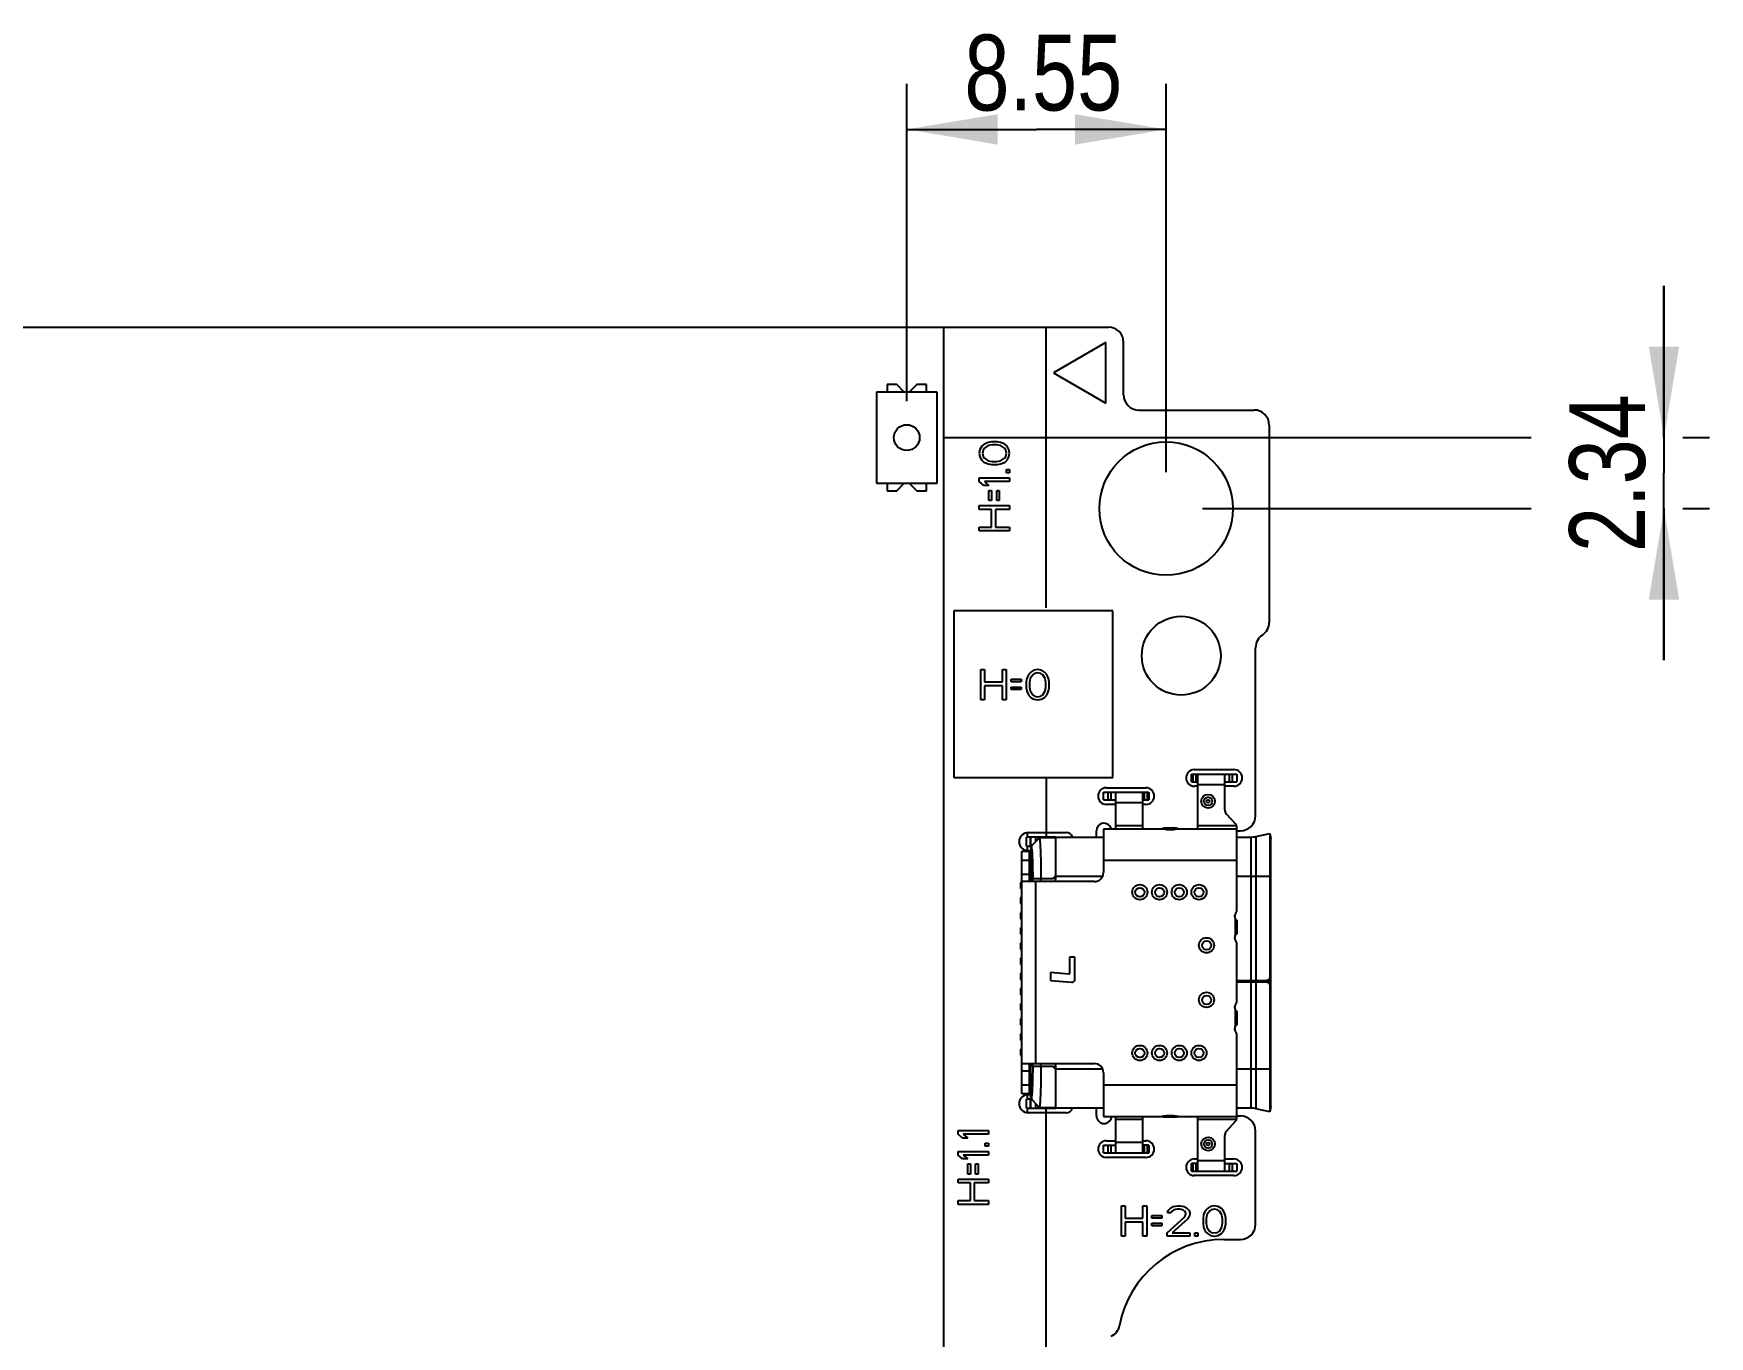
# Model space of a CAD drawing. Header units: millimetres. Extents: x 0 to 594, y 0 to 420.
# Drawn here: x 325.9 to 381.2, y 241.6 to 284.6 of the extents above; entities that cross this region are included whole.
import ezdxf

# ---------------------------------------------------------------- set-up
doc = ezdxf.new("R2010")
doc.units = ezdxf.units.MM
doc.header["$LTSCALE"] = 32.67
doc.layers.get('0').update_dxf_attribs({"linetype": 'CONTINUOUS'})
doc.styles.get("Standard").update_dxf_attribs({"font": 'txt', "width": 0.8})
doc.dimstyles.new('DIMSTYLE_1', dxfattribs={"dimtxt": 2.5, "dimasz": 3, "dimexe": 1.5, "dimexo": 1.2, "dimtad": 1, "dimdsep": 46, "dimtxsty": 'STANDARD', "dimblk": '_FILLED', "dimblk1": '_FILLED', "dimblk2": '_FILLED', "dimcen": 0.09, "dimazin": 2, "dimtp": 0.01, "dimtm": 0.01, "dimtfac": 1, "dimtofl": 0, "dimtmove": 0, "dimatfit": 3, "dimldrblk": '_FILLED', "dimfxl": 1, "dimtolj": 1, "dimarcsym": 0})

# ---------------------------------------------------------------- blocks, each defined once
blk = doc.blocks.new('_FILLED')
at = {"color": 0, "linetype": 'BYBLOCK'}
blk.add_solid([(0, 0), (-1, 0.167), (-1, -0.167)], dxfattribs=at)
blk = doc.blocks.new('*D16')
at = {"color": 2, "linetype": 'CONTINUOUS'}
for p, q in [((354.691, 272.473), (354.691, 282.935)), ((363.241, 270.133), (363.241, 282.935)), ((354.691, 281.435), (358.966, 281.435)), ((363.241, 281.435), (358.966, 281.435))]:
    blk.add_line(p, q, dxfattribs=at)
at = {"color": 2, "linetype": 'CONTINUOUS', "xscale": 3, "yscale": 3, "zscale": 3, "rotation": 180}
blk.add_blockref('_FILLED', (354.691, 281.435), dxfattribs=at)
at = {"color": 2, "linetype": 'CONTINUOUS', "xscale": 3, "yscale": 3, "zscale": 3}
blk.add_blockref('_FILLED', (363.241, 281.435), dxfattribs=at)
at = {"color": 2, "linetype": 'CONTINUOUS', "insert": (359.193, 284.56), "char_height": 2.5, "width": 8, "attachment_point": 2, "line_spacing_factor": 0.9}
blk.add_mtext('8.55', dxfattribs=at)
blk = doc.blocks.new('*D17')
at = {"color": 2, "linetype": 'CONTINUOUS'}
for p, q in [((379.656, 271.273), (379.656, 276.273)), ((379.656, 276.273), (379.656, 270.103)), ((355.891, 271.273), (375.281, 271.273)), ((380.281, 271.273), (381.156, 271.273)), ((379.656, 263.933), (379.656, 270.103)), ((364.441, 268.933), (375.281, 268.933)), ((379.656, 268.933), (379.656, 263.933)), ((380.281, 268.933), (381.156, 268.933))]:
    blk.add_line(p, q, dxfattribs=at)
at = {"color": 2, "linetype": 'CONTINUOUS', "xscale": 3, "yscale": 3, "zscale": 3}
for p, rotation in [((379.656, 271.273), 270), ((379.656, 268.933), 90)]:
    blk.add_blockref('_FILLED', p, dxfattribs=dict(at, rotation=rotation))
at = {"color": 2, "linetype": 'CONTINUOUS', "insert": (376.531, 270.103), "char_height": 2.5, "width": 8, "attachment_point": 2, "rotation": 90, "line_spacing_factor": 0.9}
blk.add_mtext('2.34', dxfattribs=at)

msp = doc.modelspace()

# ---------------------------------------------------------------- linework, layer by layer
at = {"color": 7, "linetype": 'CONTINUOUS'}
for p, q in [((258.804, 274.913), (361.341, 274.913)), ((361.841, 272.683), (361.841, 274.413)), ((354.36, 273.023), (354.041, 273.023)), ((354.041, 273.023), (354.041, 272.773)), ((354.61, 272.773), (354.36, 273.023)), ((355.023, 273.023), (354.773, 272.773)), ((355.341, 273.023), (355.023, 273.023)), ((355.341, 272.773), (355.341, 273.023)), ((355.691, 272.773), (353.691, 272.773)), ((353.691, 272.773), (353.691, 269.773)), ((355.691, 269.773), (355.691, 272.773)), ((362.341, 272.183), (366.141, 272.183)), ((366.641, 271.683), (366.641, 265.171)), ((353.691, 269.773), (355.691, 269.773)), ((354.041, 269.773), (354.041, 269.523)), ((354.36, 269.523), (354.61, 269.773)), ((354.773, 269.773), (355.023, 269.523)), ((355.341, 269.523), (355.341, 269.773)), ((354.041, 269.523), (354.36, 269.523)), ((355.023, 269.523), (355.341, 269.523)), ((366.191, 258.808), (366.191, 264.346)), ((364.169, 260.328), (365.476, 260.328)), ((361.269, 259.728), (362.576, 259.728)), ((364.076, 259.93), (364.076, 260.176)), ((364.077, 260.178), (365.576, 260.178)), ((364.077, 259.928), (364.276, 259.928)), ((364.276, 259.778), (364.176, 259.778)), ((364.276, 260.178), (364.276, 258.378)), ((365.176, 259.004), (365.176, 260.178)), ((365.176, 259.928), (365.576, 259.928)), ((365.476, 259.778), (365.176, 259.778)), ((365.576, 260.178), (365.576, 259.928)), ((361.176, 259.578), (362.676, 259.578)), ((361.176, 259.328), (361.176, 259.578)), ((361.176, 259.328), (361.576, 259.328)), ((361.576, 259.178), (361.276, 259.178)), ((361.576, 259.578), (361.576, 258.378)), ((362.476, 258.378), (362.476, 259.578)), ((362.476, 259.328), (362.676, 259.328)), ((362.576, 259.178), (362.476, 259.178)), ((362.676, 259.576), (362.676, 259.33)), ((365.227, 258.872), (365.526, 258.535)), ((359.531, 258.103), (358.636, 258.103)), ((358.636, 257.803), (358.636, 258.103)), ((358.696, 258.253), (359.946, 258.253)), ((358.786, 257.803), (358.786, 258.103)), ((359.061, 258.081), (358.986, 258.003)), ((359.061, 258.081), (358.986, 258.003)), ((359.506, 258.081), (359.061, 258.081)), ((359.531, 258.079), (359.531, 258.103)), ((359.606, 258.103), (361.176, 258.103)), ((359.606, 256.728), (359.606, 258.097)), ((360.946, 258.103), (360.946, 258.308)), ((361.176, 258.378), (363.151, 258.378)), ((361.176, 258.378), (361.176, 256.933)), ((363.151, 258.403), (363.601, 258.403)), ((363.151, 258.403), (363.151, 258.363)), ((363.251, 258.355), (363.501, 258.355)), ((363.601, 258.363), (363.601, 258.403)), ((363.601, 258.378), (365.576, 258.378)), ((363.651, 258.378), (363.651, 258.376)), ((365.576, 255.687), (365.576, 258.402)), ((365.576, 258.308), (365.691, 258.308)), ((365.576, 258.103), (366.046, 258.103)), ((366.2, 258.12), (366.658, 258.223)), ((366.658, 258.223), (366.658, 253.473)), ((366.658, 258.223), (366.696, 258.053)), ((366.696, 249.214), (366.696, 258.053)), ((358.486, 257.633), (358.736, 257.633)), ((358.486, 249.633), (358.486, 257.633)), ((358.636, 257.803), (358.802, 257.803)), ((358.786, 257.653), (358.696, 257.653)), ((358.736, 256.633), (358.736, 257.633)), ((358.802, 257.783), (358.786, 257.783)), ((358.786, 257.783), (358.786, 256.633)), ((358.986, 258.003), (358.802, 257.811)), ((358.802, 257.433), (358.802, 257.811)), ((358.802, 257.81), (358.802, 257.811)), ((358.804, 257.807), (358.802, 257.81)), ((358.802, 257.433), (358.786, 257.423)), ((358.802, 257.433), (358.786, 257.433)), ((358.486, 256.608), (358.44, 256.608)), ((358.44, 256.608), (358.44, 256.408)), ((358.44, 256.408), (358.486, 256.408)), ((360.876, 256.633), (358.486, 256.633)), ((358.839, 256.733), (359.506, 256.733)), ((358.839, 256.733), (358.839, 256.633)), ((359.102, 256.733), (359.102, 256.633)), ((359.506, 256.733), (359.606, 256.833)), ((358.486, 256.108), (358.44, 256.108)), ((358.44, 256.108), (358.44, 255.908)), ((358.44, 255.908), (358.486, 255.908)), ((358.486, 255.608), (358.44, 255.608)), ((358.44, 255.608), (358.44, 255.408)), ((358.44, 255.408), (358.486, 255.408)), ((365.526, 254.861), (365.526, 255.405)), ((365.576, 255.358), (365.576, 254.908)), ((358.44, 255.108), (358.486, 255.108)), ((358.44, 255.108), (358.44, 254.908)), ((358.44, 254.908), (358.486, 254.908)), ((358.486, 254.608), (358.44, 254.608)), ((358.44, 254.608), (358.44, 254.408)), ((358.44, 254.408), (358.486, 254.408)), ((365.576, 252.687), (365.576, 254.58)), ((358.486, 254.108), (358.44, 254.108)), ((358.44, 254.108), (358.44, 253.908)), ((358.44, 253.908), (358.486, 253.908)), ((360.03, 253.581), (359.427, 253.633)), ((359.427, 253.633), (359.427, 253.377)), ((360.237, 254.146), (360.057, 254.146)), ((360.057, 254.146), (360.057, 253.606)), ((360.237, 253.416), (360.237, 254.146)), ((358.486, 253.608), (358.44, 253.608)), ((358.44, 253.608), (358.44, 253.408)), ((358.44, 253.408), (358.486, 253.408)), ((358.486, 253.108), (358.44, 253.108)), ((358.44, 253.108), (358.44, 252.908)), ((359.427, 253.377), (360.128, 253.316)), ((365.576, 253.373), (366.621, 253.373)), ((366.621, 253.323), (365.576, 253.323)), ((366.296, 253.323), (366.296, 253.373)), ((366.446, 253.373), (366.446, 253.323)), ((366.602, 253.323), (366.602, 253.373)), ((366.658, 253.223), (366.658, 249.043)), ((358.44, 252.908), (358.486, 252.908)), ((358.44, 252.608), (358.486, 252.608)), ((358.44, 252.608), (358.44, 252.408)), ((358.44, 252.408), (358.486, 252.408)), ((358.486, 252.108), (358.44, 252.108)), ((358.44, 252.108), (358.44, 251.908)), ((365.526, 251.861), (365.526, 252.405)), ((365.576, 252.358), (365.576, 251.908)), ((358.44, 251.908), (358.486, 251.908)), ((358.486, 251.608), (358.44, 251.608)), ((358.44, 251.608), (358.44, 251.408)), ((358.44, 251.408), (358.486, 251.408)), ((365.576, 248.864), (365.576, 251.58)), ((358.44, 251.108), (358.486, 251.108)), ((358.44, 251.108), (358.44, 250.908)), ((358.44, 250.908), (358.486, 250.908)), ((358.486, 250.633), (360.876, 250.633)), ((358.736, 249.633), (358.736, 250.633)), ((358.786, 249.483), (358.786, 250.633)), ((358.839, 250.633), (358.839, 250.533)), ((359.506, 250.533), (358.839, 250.533)), ((359.102, 250.633), (359.102, 250.533)), ((359.506, 250.533), (359.606, 250.433)), ((359.606, 249.17), (359.606, 250.538)), ((361.176, 250.333), (361.176, 248.888)), ((358.786, 249.844), (358.802, 249.833)), ((358.802, 249.833), (358.786, 249.833)), ((358.802, 249.833), (358.802, 249.455)), ((358.736, 249.633), (358.486, 249.633)), ((358.802, 249.463), (358.636, 249.463)), ((358.636, 249.163), (358.636, 249.463)), ((358.696, 249.613), (358.786, 249.613)), ((358.802, 249.483), (358.786, 249.483)), ((358.786, 249.163), (358.786, 249.463)), ((358.802, 249.456), (358.804, 249.46)), ((358.802, 249.455), (358.802, 249.456)), ((358.802, 249.455), (358.986, 249.263)), ((358.986, 249.263), (359.061, 249.186)), ((358.986, 249.263), (359.061, 249.186)), ((366.696, 249.214), (366.658, 249.043)), ((358.636, 249.163), (359.531, 249.163)), ((359.946, 249.013), (358.696, 249.013)), ((359.061, 249.186), (359.506, 249.186)), ((359.531, 249.163), (359.531, 249.188)), ((361.176, 249.163), (359.606, 249.163)), ((360.946, 248.908), (360.946, 249.163)), ((361.176, 248.888), (363.151, 248.888)), ((361.576, 248.888), (361.576, 247.688)), ((362.476, 247.688), (362.476, 248.888)), ((363.101, 248.888), (363.101, 248.891)), ((363.151, 248.904), (363.151, 248.863)), ((363.601, 248.863), (363.151, 248.863)), ((363.501, 248.912), (363.251, 248.912)), ((363.601, 248.863), (363.601, 248.904)), ((363.601, 248.888), (365.576, 248.888)), ((364.276, 248.888), (364.276, 247.088)), ((365.526, 248.732), (365.227, 248.395)), ((366.046, 249.163), (365.576, 249.163)), ((365.576, 248.908), (365.691, 248.908)), ((366.658, 249.043), (366.2, 249.146)), ((361.276, 248.088), (361.576, 248.088)), ((362.476, 248.088), (362.576, 248.088)), ((365.176, 247.088), (365.176, 248.262)), ((366.191, 245.333), (366.191, 248.408)), ((361.176, 247.938), (361.576, 247.938)), ((361.176, 247.688), (361.176, 247.938)), ((361.176, 247.688), (362.676, 247.688)), ((362.576, 247.538), (361.269, 247.538)), ((362.676, 247.938), (362.476, 247.938)), ((362.676, 247.936), (362.676, 247.69)), ((364.076, 247.09), (364.076, 247.336)), ((364.276, 247.338), (364.077, 247.338)), ((364.077, 247.088), (365.576, 247.088)), ((364.176, 247.488), (364.276, 247.488)), ((365.176, 247.488), (365.476, 247.488)), ((365.176, 247.338), (365.576, 247.338)), ((365.576, 247.338), (365.576, 247.088)), ((365.476, 246.938), (364.169, 246.938)), ((365.141, 244.833), (365.691, 244.833))]:
    msp.add_line(p, q, dxfattribs=at)
at = {"color": 40, "linetype": 'CONTINUOUS'}
for p, q in [((355.909, 184.083), (355.909, 274.913)), ((359.291, 265.663), (359.291, 274.913)), ((361.257, 274.413), (359.525, 273.413)), ((361.257, 272.413), (361.257, 274.413)), ((359.525, 273.413), (361.257, 272.413)), ((361.491, 265.563), (356.241, 265.563)), ((356.241, 265.563), (356.241, 260.063)), ((361.491, 260.063), (361.491, 265.563)), ((356.241, 260.063), (361.491, 260.063)), ((359.291, 260.063), (359.291, 258.103)), ((358.661, 258.253), (358.661, 258.103)), ((358.661, 257.803), (358.661, 257.653)), ((358.661, 249.613), (358.661, 249.463)), ((358.661, 249.163), (358.661, 249.013)), ((359.291, 225.533), (359.291, 249.163))]:
    msp.add_line(p, q, dxfattribs=at)
at = {"color": 4, "linetype": 'CONTINUOUS'}
for p, q in [((357.103, 270.884), (357.082, 270.759)), ((357.082, 270.759), (357.103, 270.634)), ((357.167, 270.988), (357.103, 270.884)), ((357.231, 271.051), (357.167, 270.988)), ((357.21, 270.863), (357.188, 270.759)), ((357.188, 270.759), (357.21, 270.655)), ((357.252, 270.926), (357.21, 270.863)), ((357.316, 271.093), (357.231, 271.051)), ((357.38, 271.009), (357.252, 270.926)), ((357.38, 271.113), (357.316, 271.093)), ((357.486, 271.134), (357.38, 271.113)), ((357.508, 271.03), (357.38, 271.009)), ((357.678, 271.134), (357.486, 271.134)), ((357.657, 271.03), (357.508, 271.03)), ((357.784, 271.009), (357.657, 271.03)), ((357.784, 271.113), (357.678, 271.134)), ((357.848, 271.093), (357.784, 271.113)), ((357.912, 270.926), (357.784, 271.009)), ((357.933, 271.051), (357.848, 271.093)), ((357.954, 270.863), (357.912, 270.926)), ((357.997, 270.988), (357.933, 271.051)), ((357.976, 270.759), (357.954, 270.863)), ((357.954, 270.655), (357.976, 270.759)), ((358.061, 270.884), (357.997, 270.988)), ((358.082, 270.759), (358.061, 270.884)), ((358.061, 270.634), (358.082, 270.759)), ((357.103, 270.634), (357.167, 270.53)), ((357.167, 270.53), (357.231, 270.468)), ((357.21, 270.655), (357.252, 270.593)), ((357.231, 270.468), (357.316, 270.426)), ((357.252, 270.593), (357.38, 270.509)), ((357.316, 270.426), (357.38, 270.405)), ((357.38, 270.509), (357.508, 270.488)), ((357.38, 270.405), (357.486, 270.384)), ((357.486, 270.384), (357.678, 270.384)), ((357.508, 270.488), (357.657, 270.488)), ((357.657, 270.488), (357.784, 270.509)), ((357.678, 270.384), (357.784, 270.405)), ((357.784, 270.509), (357.912, 270.593)), ((357.784, 270.405), (357.848, 270.426)), ((357.848, 270.426), (357.933, 270.468)), ((357.912, 270.593), (357.954, 270.655)), ((357.933, 270.468), (357.997, 270.53)), ((357.976, 270.218), (358.082, 270.218)), ((357.976, 270.113), (357.976, 270.218)), ((357.997, 270.53), (358.061, 270.634)), ((358.082, 270.218), (358.082, 270.113)), ((357.082, 269.947), (358.082, 269.947)), ((357.082, 269.822), (357.082, 269.947)), ((357.231, 269.697), (357.082, 269.822)), ((357.401, 269.697), (357.231, 269.697)), ((358.082, 269.822), (357.252, 269.822)), ((357.252, 269.822), (357.401, 269.697)), ((358.082, 270.113), (357.976, 270.113)), ((358.082, 269.947), (358.082, 269.822)), ((357.401, 269.53), (357.486, 269.53)), ((357.401, 269.197), (357.401, 269.53)), ((357.486, 269.197), (357.401, 269.197)), ((357.486, 269.53), (357.486, 269.197)), ((357.657, 269.53), (357.742, 269.53)), ((357.657, 269.197), (357.657, 269.53)), ((357.742, 269.197), (357.657, 269.197)), ((357.742, 269.53), (357.742, 269.197)), ((357.082, 269.03), (358.082, 269.03)), ((357.082, 268.905), (357.082, 269.03)), ((357.486, 268.905), (357.082, 268.905)), ((357.486, 268.322), (357.486, 268.905)), ((358.082, 268.905), (357.614, 268.905)), ((357.614, 268.905), (357.614, 268.322)), ((358.082, 269.03), (358.082, 268.905)), ((357.082, 268.322), (357.486, 268.322)), ((357.082, 268.197), (357.082, 268.322)), ((358.082, 268.197), (357.082, 268.197)), ((357.614, 268.322), (358.082, 268.322)), ((358.082, 268.322), (358.082, 268.197)), ((357.134, 263.623), (357.259, 263.623)), ((357.134, 262.623), (357.134, 263.623)), ((357.259, 263.623), (357.259, 263.218)), ((357.843, 263.623), (357.968, 263.623)), ((357.843, 263.218), (357.843, 263.623)), ((357.968, 263.623), (357.968, 262.623)), ((358.884, 263.601), (358.78, 263.538)), ((359.009, 263.623), (358.884, 263.601)), ((359.134, 263.601), (359.009, 263.623)), ((359.238, 263.538), (359.134, 263.601)), ((357.259, 263.218), (357.843, 263.218)), ((357.843, 263.091), (357.259, 263.091)), ((357.259, 263.091), (357.259, 262.623)), ((357.843, 262.623), (357.843, 263.091)), ((358.134, 263.304), (358.468, 263.304)), ((358.134, 263.218), (358.134, 263.304)), ((358.468, 263.218), (358.134, 263.218)), ((358.134, 263.048), (358.468, 263.048)), ((358.134, 262.963), (358.134, 263.048)), ((358.468, 263.304), (358.468, 263.218)), ((358.468, 263.048), (358.468, 262.963)), ((358.655, 263.325), (358.634, 263.218)), ((358.634, 263.218), (358.634, 263.027)), ((358.634, 263.027), (358.655, 262.921)), ((358.676, 263.389), (358.655, 263.325)), ((358.718, 263.474), (358.676, 263.389)), ((358.78, 263.538), (358.718, 263.474)), ((358.759, 263.325), (358.738, 263.197)), ((358.738, 263.197), (358.738, 263.048)), ((358.738, 263.048), (358.759, 262.921)), ((358.843, 263.452), (358.759, 263.325)), ((358.905, 263.495), (358.843, 263.452)), ((359.009, 263.516), (358.905, 263.495)), ((359.113, 263.495), (359.009, 263.516)), ((359.176, 263.452), (359.113, 263.495)), ((359.259, 263.325), (359.176, 263.452)), ((359.301, 263.474), (359.238, 263.538)), ((359.28, 263.197), (359.259, 263.325)), ((359.259, 262.921), (359.28, 263.048)), ((359.28, 263.048), (359.28, 263.197)), ((359.343, 263.389), (359.301, 263.474)), ((359.363, 263.325), (359.343, 263.389)), ((359.384, 263.218), (359.363, 263.325)), ((359.363, 262.921), (359.384, 263.027)), ((359.384, 263.027), (359.384, 263.218)), ((357.259, 262.623), (357.134, 262.623)), ((357.968, 262.623), (357.843, 262.623)), ((358.468, 262.963), (358.134, 262.963)), ((358.655, 262.921), (358.676, 262.857)), ((358.676, 262.857), (358.718, 262.772)), ((358.718, 262.772), (358.78, 262.708)), ((358.759, 262.921), (358.843, 262.793)), ((358.78, 262.708), (358.884, 262.644)), ((358.843, 262.793), (358.905, 262.75)), ((358.884, 262.644), (359.009, 262.623)), ((358.905, 262.75), (359.009, 262.729)), ((359.009, 262.729), (359.113, 262.75)), ((359.009, 262.623), (359.134, 262.644)), ((359.113, 262.75), (359.176, 262.793)), ((359.134, 262.644), (359.238, 262.708)), ((359.176, 262.793), (359.259, 262.921)), ((359.238, 262.708), (359.301, 262.772)), ((359.301, 262.772), (359.343, 262.857)), ((359.343, 262.857), (359.363, 262.921)), ((356.386, 248.427), (357.386, 248.427)), ((356.386, 248.302), (356.386, 248.427)), ((356.535, 248.177), (356.386, 248.302)), ((356.705, 248.177), (356.535, 248.177)), ((357.386, 248.302), (356.556, 248.302)), ((356.556, 248.302), (356.705, 248.177)), ((357.386, 248.427), (357.386, 248.302)), ((356.386, 247.74), (357.386, 247.74)), ((356.386, 247.615), (356.386, 247.74)), ((356.535, 247.49), (356.386, 247.615)), ((357.386, 247.615), (356.556, 247.615)), ((356.556, 247.615), (356.705, 247.49)), ((357.279, 248.01), (357.386, 248.01)), ((357.279, 247.906), (357.279, 248.01)), ((357.386, 247.906), (357.279, 247.906)), ((357.386, 248.01), (357.386, 247.906)), ((357.386, 247.74), (357.386, 247.615)), ((356.705, 247.49), (356.535, 247.49)), ((356.705, 247.323), (356.79, 247.323)), ((356.705, 246.99), (356.705, 247.323)), ((356.79, 246.99), (356.705, 246.99)), ((356.79, 247.323), (356.79, 246.99)), ((356.96, 247.323), (357.045, 247.323)), ((356.96, 246.99), (356.96, 247.323)), ((357.045, 246.99), (356.96, 246.99)), ((357.045, 247.323), (357.045, 246.99)), ((356.386, 246.823), (357.386, 246.823)), ((356.386, 246.698), (356.386, 246.823)), ((356.79, 246.698), (356.386, 246.698)), ((356.79, 246.115), (356.79, 246.698)), ((357.386, 246.698), (356.918, 246.698)), ((356.918, 246.698), (356.918, 246.115)), ((357.386, 246.823), (357.386, 246.698)), ((356.386, 246.115), (356.79, 246.115)), ((356.386, 245.99), (356.386, 246.115)), ((357.386, 245.99), (356.386, 245.99)), ((356.918, 246.115), (357.386, 246.115)), ((357.386, 246.115), (357.386, 245.99)), ((361.772, 245.942), (361.897, 245.942)), ((361.772, 244.942), (361.772, 245.942)), ((361.897, 245.942), (361.897, 245.537)), ((362.48, 245.942), (362.605, 245.942)), ((362.48, 245.537), (362.48, 245.942)), ((362.605, 245.942), (362.605, 244.942)), ((363.313, 245.793), (363.397, 245.878)), ((363.397, 245.878), (363.48, 245.92)), ((363.48, 245.92), (363.626, 245.942)), ((363.626, 245.942), (363.709, 245.942)), ((363.709, 245.942), (363.834, 245.92)), ((363.834, 245.92), (363.918, 245.878)), ((363.918, 245.878), (364.001, 245.793)), ((364.709, 245.92), (364.605, 245.857)), ((364.834, 245.942), (364.709, 245.92)), ((364.959, 245.92), (364.834, 245.942)), ((365.063, 245.857), (364.959, 245.92)), ((361.897, 245.537), (362.48, 245.537)), ((362.48, 245.41), (361.897, 245.41)), ((361.897, 245.41), (361.897, 244.942)), ((362.48, 244.942), (362.48, 245.41)), ((362.772, 245.623), (363.105, 245.623)), ((362.772, 245.537), (362.772, 245.623)), ((363.105, 245.537), (362.772, 245.537)), ((362.772, 245.367), (363.105, 245.367)), ((362.772, 245.282), (362.772, 245.367)), ((363.105, 245.623), (363.105, 245.537)), ((363.105, 245.367), (363.105, 245.282)), ((363.272, 245.048), (363.855, 245.58)), ((363.293, 245.708), (363.313, 245.793)), ((363.397, 245.708), (363.293, 245.708)), ((363.438, 245.771), (363.397, 245.708)), ((363.501, 245.814), (363.438, 245.771)), ((363.959, 245.516), (363.438, 245.048)), ((363.605, 245.835), (363.501, 245.814)), ((363.688, 245.835), (363.605, 245.835)), ((363.793, 245.814), (363.688, 245.835)), ((363.855, 245.771), (363.793, 245.814)), ((363.897, 245.708), (363.855, 245.771)), ((363.855, 245.58), (363.897, 245.665)), ((363.897, 245.665), (363.897, 245.708)), ((364.001, 245.58), (363.959, 245.516)), ((364.001, 245.793), (364.022, 245.708)), ((364.022, 245.665), (364.001, 245.58)), ((364.022, 245.708), (364.022, 245.665)), ((364.48, 245.644), (364.459, 245.537)), ((364.459, 245.537), (364.459, 245.346)), ((364.459, 245.346), (364.48, 245.24)), ((364.501, 245.708), (364.48, 245.644)), ((364.543, 245.793), (364.501, 245.708)), ((364.605, 245.857), (364.543, 245.793)), ((364.584, 245.644), (364.563, 245.516)), ((364.563, 245.516), (364.563, 245.367)), ((364.563, 245.367), (364.584, 245.24)), ((364.668, 245.771), (364.584, 245.644)), ((364.73, 245.814), (364.668, 245.771)), ((364.834, 245.835), (364.73, 245.814)), ((364.938, 245.814), (364.834, 245.835)), ((365.001, 245.771), (364.938, 245.814)), ((365.084, 245.644), (365.001, 245.771)), ((365.126, 245.793), (365.063, 245.857)), ((365.105, 245.516), (365.084, 245.644)), ((365.084, 245.24), (365.105, 245.367)), ((365.105, 245.367), (365.105, 245.516)), ((365.168, 245.708), (365.126, 245.793)), ((365.188, 245.644), (365.168, 245.708)), ((365.209, 245.537), (365.188, 245.644)), ((365.188, 245.24), (365.209, 245.346)), ((365.209, 245.346), (365.209, 245.537)), ((361.897, 244.942), (361.772, 244.942)), ((362.605, 244.942), (362.48, 244.942)), ((363.105, 245.282), (362.772, 245.282)), ((363.272, 244.942), (363.272, 245.048)), ((364.022, 244.942), (363.272, 244.942)), ((363.438, 245.048), (364.022, 245.048)), ((364.022, 245.048), (364.022, 244.942)), ((364.188, 245.048), (364.293, 245.048)), ((364.188, 244.942), (364.188, 245.048)), ((364.293, 244.942), (364.188, 244.942)), ((364.293, 245.048), (364.293, 244.942)), ((364.48, 245.24), (364.501, 245.176)), ((364.501, 245.176), (364.543, 245.091)), ((364.543, 245.091), (364.605, 245.027)), ((364.584, 245.24), (364.668, 245.112)), ((364.605, 245.027), (364.709, 244.963)), ((364.668, 245.112), (364.73, 245.069)), ((364.709, 244.963), (364.834, 244.942)), ((364.73, 245.069), (364.834, 245.048)), ((364.834, 245.048), (364.938, 245.069)), ((364.834, 244.942), (364.959, 244.963)), ((364.938, 245.069), (365.001, 245.112)), ((364.959, 244.963), (365.063, 245.027)), ((365.001, 245.112), (365.084, 245.24)), ((365.063, 245.027), (365.126, 245.091)), ((365.126, 245.091), (365.168, 245.176)), ((365.168, 245.176), (365.188, 245.24))]:
    msp.add_line(p, q, dxfattribs=at)
at = {"color": 9, "linetype": 'CONTINUOUS'}
for p, q in [((364.12, 260.178), (364.12, 259.928)), ((364.232, 259.928), (364.232, 260.178)), ((365.176, 259.828), (364.276, 259.828)), ((365.326, 260.178), (365.326, 259.928)), ((365.426, 259.928), (365.426, 260.178)), ((361.326, 259.578), (361.326, 259.328)), ((361.426, 259.328), (361.426, 259.578)), ((362.476, 259.228), (361.576, 259.228)), ((362.52, 259.578), (362.52, 259.328)), ((362.632, 259.328), (362.632, 259.578)), ((358.765, 258.103), (358.765, 257.803)), ((358.936, 258.103), (358.936, 257.951)), ((359.456, 258.081), (359.456, 258.103)), ((361.576, 258.478), (362.476, 258.478)), ((364.276, 258.478), (365.561, 258.478)), ((366.046, 253.373), (366.046, 258.103)), ((366.2, 258.12), (366.2, 253.373)), ((358.736, 257.333), (358.486, 257.333)), ((365.576, 257.328), (361.176, 257.328)), ((358.486, 256.883), (358.736, 256.883)), ((358.936, 256.633), (358.936, 250.633)), ((359.606, 256.733), (359.506, 256.733)), ((361.144, 256.803), (359.606, 256.803)), ((366.696, 256.803), (365.576, 256.803)), ((366.046, 249.163), (366.046, 253.323)), ((366.2, 253.323), (366.2, 249.146)), ((366.658, 253.473), (366.696, 253.473)), ((366.696, 253.223), (366.658, 253.223)), ((358.736, 250.383), (358.486, 250.383)), ((359.506, 250.533), (359.606, 250.533)), ((359.606, 250.463), (361.144, 250.463)), ((365.576, 250.463), (366.696, 250.463)), ((358.486, 249.933), (358.736, 249.933)), ((361.176, 249.938), (365.576, 249.938)), ((358.765, 249.463), (358.765, 249.163)), ((358.936, 249.315), (358.936, 249.163)), ((359.456, 249.163), (359.456, 249.186)), ((362.476, 248.788), (361.576, 248.788)), ((365.561, 248.788), (364.276, 248.788)), ((361.326, 247.938), (361.326, 247.688)), ((361.426, 247.688), (361.426, 247.938)), ((361.576, 248.038), (362.476, 248.038)), ((362.52, 247.938), (362.52, 247.688)), ((362.632, 247.688), (362.632, 247.938)), ((364.12, 247.338), (364.12, 247.088)), ((364.232, 247.088), (364.232, 247.338)), ((364.276, 247.438), (365.176, 247.438)), ((365.326, 247.338), (365.326, 247.088)), ((365.426, 247.088), (365.426, 247.338))]:
    msp.add_line(p, q, dxfattribs=at)
at = {"color": 7, "linetype": 'CONTINUOUS'}
for centre, radius in [((354.691, 271.273), 0.425), ((363.241, 268.933), 2.2), ((363.741, 264.083), 1.3), ((362.376, 256.283), 0.25), ((363.026, 256.283), 0.25), ((363.676, 256.283), 0.25), ((364.326, 256.283), 0.25), ((364.576, 254.533), 0.25), ((364.576, 252.733), 0.25), ((362.376, 250.983), 0.25), ((363.026, 250.983), 0.25), ((363.676, 250.983), 0.25), ((364.326, 250.983), 0.25)]:
    msp.add_circle(centre, radius, dxfattribs=at)
at = {"color": 9, "linetype": 'CONTINUOUS'}
for centre, radius in [((364.626, 259.283), 0.225), ((364.626, 259.283), 0.138), ((364.626, 259.283), 0.0518), ((362.376, 256.283), 0.15), ((363.026, 256.283), 0.15), ((363.676, 256.283), 0.15), ((364.326, 256.283), 0.15), ((364.576, 254.533), 0.15), ((364.576, 252.733), 0.15), ((362.376, 250.983), 0.15), ((363.026, 250.983), 0.15), ((363.676, 250.983), 0.15), ((364.326, 250.983), 0.15), ((364.626, 247.983), 0.225), ((364.626, 247.983), 0.138), ((364.626, 247.983), 0.0518)]:
    msp.add_circle(centre, radius, dxfattribs=at)
at = {"color": 7, "linetype": 'CONTINUOUS'}
for centre, radius, start, end in [((361.341, 274.413), 0.5, 0, 90), ((362.341, 272.683), 0.5, 180, 270), ((366.141, 271.683), 0.5, 0, 90), ((366.691, 264.346), 0.5, 123.367, 180), ((366.141, 265.181), 0.5, 303.367, 360), ((364.176, 260.053), 0.275, 91.5566, 270), ((365.476, 260.053), 0.275, 270, 90), ((361.276, 259.453), 0.275, 91.5566, 270), ((362.576, 259.453), 0.275, 270, 90), ((365.376, 259.004), 0.2, 180, 221.6335), ((365.691, 258.808), 0.5, 270, 360), ((358.696, 257.953), 0.3, 90, 270), ((359.946, 258.023), 0.23, 21.2819, 90), ((361.196, 258.308), 0.25, 17.3551, 180), ((365.376, 258.402), 0.2, 0, 41.6335), ((366.046, 258.803), 0.7, 270, 282.6666), ((360.876, 256.933), 0.3, 270, 360), ((359.406, 256.728), 0.2, 331.6406, 360), ((365.651, 255.488), 0.15, 138.5904, 240), ((365.426, 255.687), 0.15, 318.5904, 360), ((365.651, 254.778), 0.15, 120, 221.4096), ((365.426, 254.58), 0.15, 0, 41.4096), ((360.032, 253.606), 0.025, 265, 360), ((360.137, 253.416), 0.1, 264.9004, 360), ((365.651, 252.488), 0.15, 138.5904, 240), ((365.426, 252.687), 0.15, 318.5904, 360), ((365.651, 251.778), 0.15, 120, 221.4096), ((365.426, 251.58), 0.15, 0, 41.4096), ((359.406, 250.538), 0.2, 0, 28.3594), ((360.876, 250.333), 0.3, 0, 90), ((358.696, 249.313), 0.3, 90, 270), ((359.946, 249.243), 0.23, 270, 338.7157), ((361.196, 248.908), 0.25, 180, 360), ((365.376, 248.864), 0.2, 318.3665, 360), ((365.691, 248.408), 0.5, 0, 90), ((366.046, 248.463), 0.7, 77.3334, 90), ((361.276, 247.813), 0.275, 90, 268.4434), ((362.576, 247.813), 0.275, 270, 90), ((365.376, 248.262), 0.2, 138.3665, 180), ((364.176, 247.213), 0.275, 90, 268.4434), ((365.476, 247.213), 0.275, 270, 90), ((365.691, 245.333), 0.5, 270, 360), ((365.141, 241.333), 3.5, 90, 169.1405), ((361.213, 242.087), 0.5, 295.3641, 349.1405)]:
    msp.add_arc(centre, radius, start, end, dxfattribs=at)
for centre, major_axis, ratio, start_param, end_param in [((364.226, 260.176), (0.15, 0), 0.166667, 3.060624, 3.141593), ((364.226, 259.93), (0.15, 0), 0.166667, -3.141593, -3.060624), ((362.526, 259.576), (0.15, 0), 0.166667, 0, 0.080969), ((362.526, 259.33), (0.15, 0), 0.166667, -0.080969, 0), ((359.426, 256.733), (1.35, 0), 1, 1.440007, 1.511502), ((366.621, 253.473), (0, 0.1), 0.756386, -3.141593, -1.570796), ((366.621, 253.223), (0, 0.1), 0.756386, -1.570796, 0), ((359.426, 250.533), (1.35, 0), 1, -1.511502, -1.440005), ((362.526, 247.936), (0.15, 0), 0.166667, 0, 0.080969), ((362.526, 247.69), (0.15, 0), 0.166667, -0.080969, 0), ((364.226, 247.336), (0.15, 0), 0.166667, 3.060624, 3.141593), ((364.226, 247.09), (0.15, 0), 0.166667, 3.141593, 3.222561)]:
    msp.add_ellipse(centre, major_axis=major_axis, ratio=ratio, start_param=start_param, end_param=end_param, dxfattribs=at)
for points, knots in [([(359.061, 258.081), (359.063, 258.078), (359.066, 258.069), (359.07, 258.052), (359.075, 258.028), (359.079, 257.997), (359.082, 257.958), (359.088, 257.894), (359.091, 257.842), (359.092, 257.806)], [0, 0, 0, 0, 0.037883, 0.100991, 0.189651, 0.303615, 0.442369, 0.605287, 1, 1, 1, 1]), ([(359.606, 258.097), (359.604, 258.099), (359.596, 258.101), (359.58, 258.103), (359.558, 258.103), (359.541, 258.103), (359.531, 258.103)], [0, 0, 0, 0, 0.118054, 0.325822, 0.625089, 1, 1, 1, 1]), ([(363.15, 258.363), (363.143, 258.364), (363.131, 258.366), (363.117, 258.369), (363.109, 258.372), (363.105, 258.373), (363.103, 258.374), (363.101, 258.376), (363.101, 258.376)], [0, 0, 0, 0, 0.410157, 0.720262, 0.833725, 0.917769, 0.972301, 1, 1, 1, 1]), ([(363.251, 258.355), (363.242, 258.355), (363.208, 258.356), (363.175, 258.359), (363.15, 258.363)], [0, 0, 0, 0, 0.272422, 1, 1, 1, 1]), ([(363.602, 258.363), (363.595, 258.362), (363.562, 258.357), (363.528, 258.355), (363.501, 258.355)], [0, 0, 0, 0, 0.219068, 1, 1, 1, 1]), ([(363.651, 258.376), (363.651, 258.376), (363.65, 258.374), (363.648, 258.373), (363.644, 258.372), (363.635, 258.369), (363.621, 258.366), (363.609, 258.364), (363.602, 258.363)], [0, 0, 0, 0, 0.027685, 0.082198, 0.166243, 0.27972, 0.589843, 1, 1, 1, 1]), ([(358.812, 257.781), (358.811, 257.786), (358.809, 257.795), (358.806, 257.804), (358.804, 257.807)], [0, 0, 0, 0, 0.586913, 1, 1, 1, 1]), ([(358.855, 256.733), (358.855, 256.85), (358.853, 257.022), (358.848, 257.243), (358.843, 257.392), (358.837, 257.522), (358.83, 257.63), (358.822, 257.714), (358.816, 257.762), (358.812, 257.781)], [0, 0, 0, 0, 0.334727, 0.490689, 0.633407, 0.758711, 0.863125, 0.94419, 1, 1, 1, 1]), ([(359.092, 257.806), (359.096, 257.734), (359.103, 257.576), (359.113, 257.219), (359.115, 256.933), (359.114, 256.733)], [0, 0, 0, 0, 0.200224, 0.44234, 1, 1, 1, 1]), ([(366.658, 253.473), (366.658, 253.46), (366.653, 253.434), (366.631, 253.401), (366.599, 253.379), (366.573, 253.373), (366.56, 253.373)], [0, 0, 0, 0, 0.252875, 0.504023, 0.752816, 1, 1, 1, 1]), ([(366.56, 253.323), (366.573, 253.323), (366.599, 253.318), (366.631, 253.296), (366.653, 253.263), (366.658, 253.236), (366.658, 253.223)], [0, 0, 0, 0, 0.247184, 0.495977, 0.747125, 1, 1, 1, 1]), ([(358.812, 249.486), (358.816, 249.505), (358.822, 249.553), (358.83, 249.637), (358.837, 249.745), (358.843, 249.875), (358.848, 250.023), (358.853, 250.245), (358.855, 250.416), (358.855, 250.533)], [0, 0, 0, 0, 0.055814, 0.136881, 0.241295, 0.366599, 0.509317, 0.665277, 1, 1, 1, 1]), ([(359.114, 250.533), (359.115, 250.334), (359.113, 250.048), (359.103, 249.69), (359.096, 249.532), (359.092, 249.461)], [0, 0, 0, 0, 0.557661, 0.799776, 1, 1, 1, 1]), ([(358.804, 249.46), (358.806, 249.463), (358.809, 249.472), (358.811, 249.481), (358.812, 249.486)], [0, 0, 0, 0, 0.413089, 1, 1, 1, 1]), ([(359.092, 249.461), (359.091, 249.424), (359.088, 249.373), (359.082, 249.309), (359.079, 249.27), (359.075, 249.239), (359.07, 249.215), (359.066, 249.198), (359.063, 249.189), (359.061, 249.186)], [0, 0, 0, 0, 0.394712, 0.557629, 0.696383, 0.810346, 0.899006, 0.962116, 1, 1, 1, 1]), ([(359.602, 249.195), (359.603, 249.195), (359.604, 249.196), (359.606, 249.197), (359.606, 249.198)], [0, 0, 0, 0, 0.280468, 1, 1, 1, 1]), ([(359.531, 249.163), (359.541, 249.163), (359.558, 249.163), (359.58, 249.164), (359.596, 249.166), (359.604, 249.168), (359.606, 249.17)], [0, 0, 0, 0, 0.374898, 0.674184, 0.88197, 1, 1, 1, 1]), ([(363.101, 248.891), (363.101, 248.891), (363.103, 248.892), (363.105, 248.893), (363.109, 248.895), (363.117, 248.898), (363.131, 248.901), (363.143, 248.903), (363.15, 248.904)], [0, 0, 0, 0, 0.027685, 0.082198, 0.166243, 0.27972, 0.589843, 1, 1, 1, 1]), ([(363.15, 248.904), (363.158, 248.905), (363.191, 248.91), (363.225, 248.912), (363.251, 248.912)], [0, 0, 0, 0, 0.219068, 1, 1, 1, 1]), ([(363.501, 248.912), (363.511, 248.912), (363.544, 248.911), (363.578, 248.908), (363.603, 248.904)], [0, 0, 0, 0, 0.272412, 1, 1, 1, 1]), ([(363.603, 248.904), (363.609, 248.903), (363.621, 248.901), (363.635, 248.898), (363.644, 248.895), (363.648, 248.893), (363.65, 248.892), (363.651, 248.891), (363.651, 248.891)], [0, 0, 0, 0, 0.410129, 0.720252, 0.83373, 0.917777, 0.972305, 1, 1, 1, 1])]:
    msp.add_open_spline(points, degree=3, knots=knots, dxfattribs=at)

# ---------------------------------------------------------------- dimensions: what is measured, and where the dimension line sits
at = {"color": 2, "linetype": 'CONTINUOUS'}
for base, p1, p2, angle, picture, middle in [((354.691, 281.435), (363.241, 268.933), (354.691, 271.273), 180, '*D16', (359.193, 281.435)), ((379.656, 268.933), (354.691, 271.273), (363.241, 268.933), 270, '*D17', (379.656, 270.166))]:
    dim = msp.add_linear_dim(base=base, p1=p1, p2=p2, angle=angle, dimstyle='DIMSTYLE_1', dxfattribs=at)
    dim.commit()
    dim.dimension.update_dxf_attribs({"geometry": picture, "text_midpoint": middle, "dimtype": 160})

doc.saveas('drawing.dxf')
